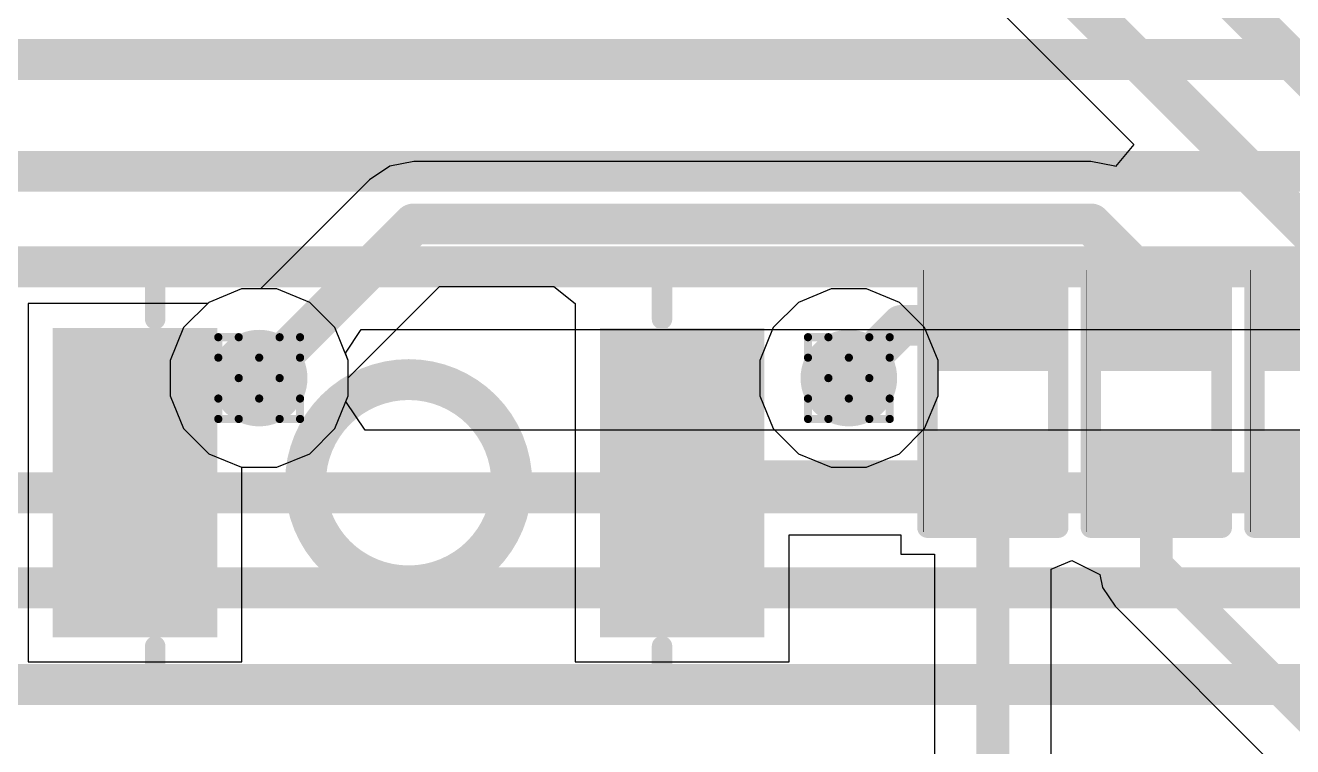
# Model space of a CAD drawing. Header units: inches. Extents: x -11 to 5379, y 0 to 5429.
# Drawn here: x 128.29 to 136.17, y 72.67 to 77.15 of the extents above; entities that cross this region are included whole.
import ezdxf

# ---------------------------------------------------------------- set-up
doc = ezdxf.new("R2010")
doc.units = ezdxf.units.IN
for name, color, linetype in [('Bottom Layer', 5, 'Continuous'), ('Drill Drawing', 1, 'Continuous'), ('GND', 16, 'Continuous'), ('PWR', 76, 'Continuous'), ('Top Layer', 1, 'Continuous'), ('Top Overlay', 2, 'Continuous'), ('Top Paste', 8, 'Continuous'), ('Top Solder', 216, 'Continuous'), ('Via Holes', 16, 'Continuous')]:
    doc.layers.add(name, color=color, linetype=linetype)

# ---------------------------------------------------------------- blocks, each defined once
blk = doc.blocks.new('B3U_1000P_187')
at = {"layer": 'Top Layer'}
for points in [[(-2.11, 0.86), (-1.29, 0.86), (-1.29, -0.86), (-2.11, -0.86)], [(1.29, 0.86), (2.11, 0.86), (2.11, -0.86), (1.29, -0.86)]]:
    blk.add_hatch(color=1, dxfattribs=at).paths.add_polyline_path(points)
at = {"layer": 'Top Paste'}
for points in [[(-2.11, 0.86), (-1.29, 0.86), (-1.29, -0.86), (-2.11, -0.86)], [(1.29, 0.86), (2.11, 0.86), (2.11, -0.86), (1.29, -0.86)]]:
    blk.add_hatch(color=8, dxfattribs=at).paths.add_polyline_path(points)
at = {"layer": 'Top Solder'}
for points in [[(-2.2116, 0.9616), (-1.1884, 0.9616), (-1.1884, -0.9616), (-2.2116, -0.9616)], [(1.1884, 0.9616), (2.2116, 0.9616), (2.2116, -0.9616), (1.1884, -0.9616)]]:
    blk.add_hatch(color=216, dxfattribs=at).paths.add_polyline_path(points)
at = {"layer": 'Top Overlay'}
for points in [[(-1.5748, 1.2954, 0.127, 0.127, 0), (-1.5748, 1.016, 0.127, 0.127, 0)], [(1.5748, 1.2954, 0.127, 0.127, 0), (-1.5748, 1.2954, 0.127, 0.127, 0)], [(1.5748, 1.2954, 0.127, 0.127, 0), (1.5748, 1.016, 0.127, 0.127, 0)], [(-1.5748, -1.016, 0.127, 0.127, 0), (-1.5748, -1.2954, 0.127, 0.127, 0)], [(1.5748, -1.016, 0.127, 0.127, 0), (1.5748, -1.2954, 0.127, 0.127, 0)], [(1.5748, -1.2954, 0.127, 0.127, 0), (-1.5748, -1.2954, 0.127, 0.127, 0)]]:
    blk.add_lwpolyline(points, format="xyseb", dxfattribs=at)
for points in [[(-1.6065, 1.2954, 0.0635, 0.0635, 1), (-1.5431, 1.2954, 0.0635, 0.0635, 1)], [(-1.6065, 1.2954, 0.0635, 0.0635, 1), (-1.5431, 1.2954, 0.0635, 0.0635, 1)], [(1.5431, 1.2954, 0.0635, 0.0635, 1), (1.6066, 1.2954, 0.0635, 0.0635, 1)], [(1.5431, 1.2954, 0.0635, 0.0635, 1), (1.6066, 1.2954, 0.0635, 0.0635, 1)], [(-1.6065, 1.016, 0.0635, 0.0635, 1), (-1.5431, 1.016, 0.0635, 0.0635, 1)], [(1.5431, 1.016, 0.0635, 0.0635, 1), (1.6066, 1.016, 0.0635, 0.0635, 1)], [(0.6411, 0, 0.254, 0.254, 1), (-0.6411, 0, 0.254, 0.254, 1)], [(-0.7046, 0, 0.127, 0.127, 1), (-0.5776, 0, 0.127, 0.127, 1)], [(0.5776, 0, 0.127, 0.127, 1), (0.7046, 0, 0.127, 0.127, 1)], [(-1.6065, -1.016, 0.0635, 0.0635, 1), (-1.5431, -1.016, 0.0635, 0.0635, 1)], [(1.5431, -1.016, 0.0635, 0.0635, 1), (1.6066, -1.016, 0.0635, 0.0635, 1)], [(-1.6065, -1.2954, 0.0635, 0.0635, 1), (-1.5431, -1.2954, 0.0635, 0.0635, 1)], [(-1.6065, -1.2954, 0.0635, 0.0635, 1), (-1.5431, -1.2954, 0.0635, 0.0635, 1)], [(1.5431, -1.2954, 0.0635, 0.0635, 1), (1.6066, -1.2954, 0.0635, 0.0635, 1)], [(1.5431, -1.2954, 0.0635, 0.0635, 1), (1.6066, -1.2954, 0.0635, 0.0635, 1)]]:
    blk.add_lwpolyline(points, format="xyseb", close=True, dxfattribs=at)
blk = doc.blocks.new('R___0402_413')
at = {"layer": 'Top Layer'}
for points in [[(-0.6985, -0.3175), (-0.6985, 0.3175), (-0.2413, 0.3175), (-0.2413, -0.3175)], [(0.2413, -0.3175), (0.2413, 0.3175), (0.6985, 0.3175), (0.6985, -0.3175)]]:
    blk.add_hatch(color=1, dxfattribs=at).paths.add_polyline_path(points)
at = {"layer": 'Top Paste'}
for points in [[(-0.6985, -0.3175), (-0.6985, 0.3175), (-0.2413, 0.3175), (-0.2413, -0.3175)], [(0.2413, -0.3175), (0.2413, 0.3175), (0.6985, 0.3175), (0.6985, -0.3175)]]:
    blk.add_hatch(color=8, dxfattribs=at).paths.add_polyline_path(points)
at = {"layer": 'Top Solder'}
for points in [[(-0.7535, -0.3725), (-0.7535, 0.3725), (-0.1863, 0.3725), (-0.1863, -0.3725)], [(0.1863, -0.3725), (0.1863, 0.3725), (0.7535, 0.3725), (0.7535, -0.3725)]]:
    blk.add_hatch(color=216, dxfattribs=at).paths.add_polyline_path(points)
at = {"layer": 'Top Overlay'}
for points in [[(-0.7874, -0.4064, 0.127, 0.127, 0), (-0.7874, 0.4064, 0.127, 0.127, 0)], [(0.7874, 0.4064, 0.127, 0.127, 0), (-0.7874, 0.4064, 0.127, 0.127, 0)], [(0.7874, -0.4064, 0.127, 0.127, 0), (0.7874, 0.4064, 0.127, 0.127, 0)], [(0.7874, -0.4064, 0.127, 0.127, 0), (-0.7874, -0.4064, 0.127, 0.127, 0)], [(0.8128, -0.4318, 0.00323, 0.00323, 0), (-0.8128, -0.4318, 0.00323, 0.00323, 0)]]:
    blk.add_lwpolyline(points, format="xyseb", dxfattribs=at)
for points in [[(-0.8191, 0.4064, 0.0635, 0.0635, 1), (-0.7556, 0.4064, 0.0635, 0.0635, 1)], [(-0.8191, 0.4064, 0.0635, 0.0635, 1), (-0.7556, 0.4064, 0.0635, 0.0635, 1)], [(0.7556, 0.4064, 0.0635, 0.0635, 1), (0.8191, 0.4064, 0.0635, 0.0635, 1)], [(0.7556, 0.4064, 0.0635, 0.0635, 1), (0.8191, 0.4064, 0.0635, 0.0635, 1)], [(-0.8191, -0.4064, 0.0635, 0.0635, 1), (-0.7556, -0.4064, 0.0635, 0.0635, 1)], [(-0.8191, -0.4064, 0.0635, 0.0635, 1), (-0.7556, -0.4064, 0.0635, 0.0635, 1)], [(0.7556, -0.4064, 0.0635, 0.0635, 1), (0.8191, -0.4064, 0.0635, 0.0635, 1)], [(0.7556, -0.4064, 0.0635, 0.0635, 1), (0.8191, -0.4064, 0.0635, 0.0635, 1)], [(-0.8136, -0.4318, 0.00161, 0.00161, 1), (-0.812, -0.4318, 0.00161, 0.00161, 1)], [(0.812, -0.4318, 0.00161, 0.00161, 1), (0.8136, -0.4318, 0.00161, 0.00161, 1)]]:
    blk.add_lwpolyline(points, format="xyseb", close=True, dxfattribs=at)
blk = doc.blocks.new('R___0402_422')
at = {"layer": 'Top Layer'}
for points in [[(-0.6985, -0.3175), (-0.6985, 0.3175), (-0.2413, 0.3175), (-0.2413, -0.3175)], [(0.2413, -0.3175), (0.2413, 0.3175), (0.6985, 0.3175), (0.6985, -0.3175)]]:
    blk.add_hatch(color=1, dxfattribs=at).paths.add_polyline_path(points)
at = {"layer": 'Top Paste'}
for points in [[(-0.6985, -0.3175), (-0.6985, 0.3175), (-0.2413, 0.3175), (-0.2413, -0.3175)], [(0.2413, -0.3175), (0.2413, 0.3175), (0.6985, 0.3175), (0.6985, -0.3175)]]:
    blk.add_hatch(color=8, dxfattribs=at).paths.add_polyline_path(points)
at = {"layer": 'Top Solder'}
for points in [[(-0.7535, -0.3725), (-0.7535, 0.3725), (-0.1863, 0.3725), (-0.1863, -0.3725)], [(0.1863, -0.3725), (0.1863, 0.3725), (0.7535, 0.3725), (0.7535, -0.3725)]]:
    blk.add_hatch(color=216, dxfattribs=at).paths.add_polyline_path(points)
at = {"layer": 'Top Overlay'}
for points in [[(-0.7874, -0.4064, 0.127, 0.127, 0), (-0.7874, 0.4064, 0.127, 0.127, 0)], [(0.7874, 0.4064, 0.127, 0.127, 0), (-0.7874, 0.4064, 0.127, 0.127, 0)], [(0.7874, -0.4064, 0.127, 0.127, 0), (0.7874, 0.4064, 0.127, 0.127, 0)], [(0.7874, -0.4064, 0.127, 0.127, 0), (-0.7874, -0.4064, 0.127, 0.127, 0)], [(0.8128, -0.4318, 0.00323, 0.00323, 0), (-0.8128, -0.4318, 0.00323, 0.00323, 0)]]:
    blk.add_lwpolyline(points, format="xyseb", dxfattribs=at)
for points in [[(-0.8191, 0.4064, 0.0635, 0.0635, 1), (-0.7556, 0.4064, 0.0635, 0.0635, 1)], [(-0.8191, 0.4064, 0.0635, 0.0635, 1), (-0.7556, 0.4064, 0.0635, 0.0635, 1)], [(0.7556, 0.4064, 0.0635, 0.0635, 1), (0.8191, 0.4064, 0.0635, 0.0635, 1)], [(0.7556, 0.4064, 0.0635, 0.0635, 1), (0.8191, 0.4064, 0.0635, 0.0635, 1)], [(-0.8191, -0.4064, 0.0635, 0.0635, 1), (-0.7556, -0.4064, 0.0635, 0.0635, 1)], [(-0.8191, -0.4064, 0.0635, 0.0635, 1), (-0.7556, -0.4064, 0.0635, 0.0635, 1)], [(0.7556, -0.4064, 0.0635, 0.0635, 1), (0.8191, -0.4064, 0.0635, 0.0635, 1)], [(0.7556, -0.4064, 0.0635, 0.0635, 1), (0.8191, -0.4064, 0.0635, 0.0635, 1)], [(-0.8136, -0.4318, 0.00161, 0.00161, 1), (-0.812, -0.4318, 0.00161, 0.00161, 1)], [(0.812, -0.4318, 0.00161, 0.00161, 1), (0.8136, -0.4318, 0.00161, 0.00161, 1)]]:
    blk.add_lwpolyline(points, format="xyseb", close=True, dxfattribs=at)
blk = doc.blocks.new('R___0402_425')
at = {"layer": 'Top Layer'}
for points in [[(-0.6985, -0.3175), (-0.6985, 0.3175), (-0.2413, 0.3175), (-0.2413, -0.3175)], [(0.2413, -0.3175), (0.2413, 0.3175), (0.6985, 0.3175), (0.6985, -0.3175)]]:
    blk.add_hatch(color=1, dxfattribs=at).paths.add_polyline_path(points)
at = {"layer": 'Top Paste'}
for points in [[(-0.6985, -0.3175), (-0.6985, 0.3175), (-0.2413, 0.3175), (-0.2413, -0.3175)], [(0.2413, -0.3175), (0.2413, 0.3175), (0.6985, 0.3175), (0.6985, -0.3175)]]:
    blk.add_hatch(color=8, dxfattribs=at).paths.add_polyline_path(points)
at = {"layer": 'Top Solder'}
for points in [[(-0.7535, -0.3725), (-0.7535, 0.3725), (-0.1863, 0.3725), (-0.1863, -0.3725)], [(0.1863, -0.3725), (0.1863, 0.3725), (0.7535, 0.3725), (0.7535, -0.3725)]]:
    blk.add_hatch(color=216, dxfattribs=at).paths.add_polyline_path(points)
at = {"layer": 'Top Overlay'}
for points in [[(-0.7874, -0.4064, 0.127, 0.127, 0), (-0.7874, 0.4064, 0.127, 0.127, 0)], [(0.7874, 0.4064, 0.127, 0.127, 0), (-0.7874, 0.4064, 0.127, 0.127, 0)], [(0.7874, -0.4064, 0.127, 0.127, 0), (0.7874, 0.4064, 0.127, 0.127, 0)], [(0.7874, -0.4064, 0.127, 0.127, 0), (-0.7874, -0.4064, 0.127, 0.127, 0)], [(0.8128, -0.4318, 0.00323, 0.00323, 0), (-0.8128, -0.4318, 0.00323, 0.00323, 0)]]:
    blk.add_lwpolyline(points, format="xyseb", dxfattribs=at)
for points in [[(-0.8191, 0.4064, 0.0635, 0.0635, 1), (-0.7556, 0.4064, 0.0635, 0.0635, 1)], [(-0.8191, 0.4064, 0.0635, 0.0635, 1), (-0.7556, 0.4064, 0.0635, 0.0635, 1)], [(0.7556, 0.4064, 0.0635, 0.0635, 1), (0.8191, 0.4064, 0.0635, 0.0635, 1)], [(0.7556, 0.4064, 0.0635, 0.0635, 1), (0.8191, 0.4064, 0.0635, 0.0635, 1)], [(-0.8191, -0.4064, 0.0635, 0.0635, 1), (-0.7556, -0.4064, 0.0635, 0.0635, 1)], [(-0.8191, -0.4064, 0.0635, 0.0635, 1), (-0.7556, -0.4064, 0.0635, 0.0635, 1)], [(0.7556, -0.4064, 0.0635, 0.0635, 1), (0.8191, -0.4064, 0.0635, 0.0635, 1)], [(0.7556, -0.4064, 0.0635, 0.0635, 1), (0.8191, -0.4064, 0.0635, 0.0635, 1)], [(-0.8136, -0.4318, 0.00161, 0.00161, 1), (-0.812, -0.4318, 0.00161, 0.00161, 1)], [(0.812, -0.4318, 0.00161, 0.00161, 1), (0.8136, -0.4318, 0.00161, 0.00161, 1)]]:
    blk.add_lwpolyline(points, format="xyseb", close=True, dxfattribs=at)

msp = doc.modelspace()

# ---------------------------------------------------------------- hatches: boundary and pattern name
at = {"layer": 'Bottom Layer'}
h = msp.add_hatch(color=5, dxfattribs=at)
edge = h.paths.add_edge_path()
edge.add_arc((129.7432, 74.958), 0.3, 0, 360)
h = msp.add_hatch(color=5, dxfattribs=at)
edge = h.paths.add_edge_path()
edge.add_arc((133.4077, 74.958), 0.3, 0, 360)
at = {"layer": 'GND'}
h = msp.add_hatch(color=16, dxfattribs=at)
edge = h.paths.add_edge_path()
edge.add_arc((129.7432, 74.958), 0.3, 0, 360)
h = msp.add_hatch(color=16, dxfattribs=at)
edge = h.paths.add_edge_path()
edge.add_arc((133.4077, 74.958), 0.3, 0, 360)
at = {"layer": 'PWR'}
h = msp.add_hatch(color=76, dxfattribs=at)
edge = h.paths.add_edge_path()
edge.add_arc((129.7432, 74.958), 0.3, 0, 360)
h = msp.add_hatch(color=76, dxfattribs=at)
edge = h.paths.add_edge_path()
edge.add_arc((133.4077, 74.958), 0.3, 0, 360)
at = {"layer": 'Top Layer'}
h = msp.add_hatch(color=1, dxfattribs=at)
edge = h.paths.add_edge_path()
edge.add_arc((129.7432, 74.958), 0.3, 0, 360)
h = msp.add_hatch(color=1, dxfattribs=at)
edge = h.paths.add_edge_path()
edge.add_arc((133.4077, 74.958), 0.3, 0, 360)
at = {"layer": 'Via Holes'}
h = msp.add_hatch(color=7, dxfattribs=at)
edge = h.paths.add_edge_path()
edge.add_arc((129.7432, 74.958), 0.15, 0, 360)
h = msp.add_hatch(color=7, dxfattribs=at)
edge = h.paths.add_edge_path()
edge.add_arc((133.4077, 74.958), 0.15, 0, 360)

# ---------------------------------------------------------------- linework, layer by layer
at = {"layer": 'Bottom Layer'}
for p, q in [((130.2789, 75.1125), (130.3776, 75.2603)), ((130.3776, 75.2603), (142.1156, 75.2603)), ((130.2972, 75.0682), (130.2789, 75.1125)), ((130.2972, 74.8478), (130.2972, 75.0682)), ((130.2822, 74.8117), (130.2972, 74.8478)), ((130.401, 74.6339), (130.2822, 74.8117)), ((142.9045, 74.6339), (130.401, 74.6339))]:
    msp.add_line(p, q, dxfattribs=at)
for points in [[(119.9735, 76.9378, 0.254, 0.254, 0), (140.3984, 76.9378, 0.254, 0.254, 0)], [(120.2301, 76.2431, 0.254, 0.254, 0), (140.7197, 76.2431, 0.254, 0.254, 0)], [(120.6048, 75.6488, 0.254, 0.254, 0), (142.1156, 75.6488, 0.254, 0.254, 0)], [(122.9563, 74.2454, 0.254, 0.254, 0), (143.0654, 74.2454, 0.254, 0.254, 0)], [(123.2073, 73.6543, 0.254, 0.254, 0), (147.5542, 73.6543, 0.254, 0.254, 0)], [(123.41, 73.0542, 0.254, 0.254, 0), (147.9702, 73.0542, 0.254, 0.254, 0)]]:
    msp.add_lwpolyline(points, format="xyseb", dxfattribs=at)
at = {"layer": 'Drill Drawing'}
for points in [[(129.4892, 75.085, 0.0508, 0.0508, 0), (129.4892, 75.212, 0.0508, 0.0508, 0)], [(129.4892, 75.212, 0.0508, 0.0508, 0), (129.6162, 75.212, 0.0508, 0.0508, 0)], [(129.6162, 75.212, 0.0508, 0.0508, 0), (129.7432, 75.085, 0.0508, 0.0508, 0)], [(129.7432, 75.085, 0.0508, 0.0508, 0), (129.8702, 75.212, 0.0508, 0.0508, 0)], [(129.8702, 75.212, 0.0508, 0.0508, 0), (129.9972, 75.212, 0.0508, 0.0508, 0)], [(129.9972, 75.085, 0.0508, 0.0508, 0), (129.9972, 75.212, 0.0508, 0.0508, 0)], [(133.1537, 75.085, 0.0508, 0.0508, 0), (133.1537, 75.212, 0.0508, 0.0508, 0)], [(133.1537, 75.212, 0.0508, 0.0508, 0), (133.2807, 75.212, 0.0508, 0.0508, 0)], [(133.2807, 75.212, 0.0508, 0.0508, 0), (133.4077, 75.085, 0.0508, 0.0508, 0)], [(133.4077, 75.085, 0.0508, 0.0508, 0), (133.5347, 75.212, 0.0508, 0.0508, 0)], [(133.5347, 75.212, 0.0508, 0.0508, 0), (133.6617, 75.212, 0.0508, 0.0508, 0)], [(133.6617, 75.085, 0.0508, 0.0508, 0), (133.6617, 75.212, 0.0508, 0.0508, 0)], [(129.4892, 75.085, 0.0508, 0.0508, 0), (129.6162, 74.958, 0.0508, 0.0508, 0)], [(129.8702, 74.958, 0.0508, 0.0508, 0), (129.9972, 75.085, 0.0508, 0.0508, 0)], [(133.1537, 75.085, 0.0508, 0.0508, 0), (133.2807, 74.958, 0.0508, 0.0508, 0)], [(133.5347, 74.958, 0.0508, 0.0508, 0), (133.6617, 75.085, 0.0508, 0.0508, 0)], [(129.4892, 74.831, 0.0508, 0.0508, 0), (129.6162, 74.958, 0.0508, 0.0508, 0)], [(129.8702, 74.958, 0.0508, 0.0508, 0), (129.9972, 74.831, 0.0508, 0.0508, 0)], [(133.1537, 74.831, 0.0508, 0.0508, 0), (133.2807, 74.958, 0.0508, 0.0508, 0)], [(133.5347, 74.958, 0.0508, 0.0508, 0), (133.6617, 74.831, 0.0508, 0.0508, 0)], [(129.4892, 74.704, 0.0508, 0.0508, 0), (129.4892, 74.831, 0.0508, 0.0508, 0)], [(129.6162, 74.704, 0.0508, 0.0508, 0), (129.7432, 74.831, 0.0508, 0.0508, 0)], [(129.7432, 74.831, 0.0508, 0.0508, 0), (129.8702, 74.704, 0.0508, 0.0508, 0)], [(129.9972, 74.704, 0.0508, 0.0508, 0), (129.9972, 74.831, 0.0508, 0.0508, 0)], [(133.1537, 74.704, 0.0508, 0.0508, 0), (133.1537, 74.831, 0.0508, 0.0508, 0)], [(133.2807, 74.704, 0.0508, 0.0508, 0), (133.4077, 74.831, 0.0508, 0.0508, 0)], [(133.4077, 74.831, 0.0508, 0.0508, 0), (133.5347, 74.704, 0.0508, 0.0508, 0)], [(133.6617, 74.704, 0.0508, 0.0508, 0), (133.6617, 74.831, 0.0508, 0.0508, 0)], [(129.4892, 74.704, 0.0508, 0.0508, 0), (129.6162, 74.704, 0.0508, 0.0508, 0)], [(129.8702, 74.704, 0.0508, 0.0508, 0), (129.9972, 74.704, 0.0508, 0.0508, 0)], [(133.1537, 74.704, 0.0508, 0.0508, 0), (133.2807, 74.704, 0.0508, 0.0508, 0)], [(133.5347, 74.704, 0.0508, 0.0508, 0), (133.6617, 74.704, 0.0508, 0.0508, 0)]]:
    msp.add_lwpolyline(points, format="xyseb", dxfattribs=at)
for points in [[(129.4765, 75.212, 0.0254, 0.0254, 1), (129.5019, 75.212, 0.0254, 0.0254, 1)], [(129.4765, 75.212, 0.0254, 0.0254, 1), (129.5019, 75.212, 0.0254, 0.0254, 1)], [(129.6035, 75.212, 0.0254, 0.0254, 1), (129.6289, 75.212, 0.0254, 0.0254, 1)], [(129.6035, 75.212, 0.0254, 0.0254, 1), (129.6289, 75.212, 0.0254, 0.0254, 1)], [(129.8575, 75.212, 0.0254, 0.0254, 1), (129.8829, 75.212, 0.0254, 0.0254, 1)], [(129.8575, 75.212, 0.0254, 0.0254, 1), (129.8829, 75.212, 0.0254, 0.0254, 1)], [(129.9845, 75.212, 0.0254, 0.0254, 1), (130.0099, 75.212, 0.0254, 0.0254, 1)], [(129.9845, 75.212, 0.0254, 0.0254, 1), (130.0099, 75.212, 0.0254, 0.0254, 1)], [(133.141, 75.212, 0.0254, 0.0254, 1), (133.1664, 75.212, 0.0254, 0.0254, 1)], [(133.141, 75.212, 0.0254, 0.0254, 1), (133.1664, 75.212, 0.0254, 0.0254, 1)], [(133.268, 75.212, 0.0254, 0.0254, 1), (133.2934, 75.212, 0.0254, 0.0254, 1)], [(133.268, 75.212, 0.0254, 0.0254, 1), (133.2934, 75.212, 0.0254, 0.0254, 1)], [(133.522, 75.212, 0.0254, 0.0254, 1), (133.5474, 75.212, 0.0254, 0.0254, 1)], [(133.522, 75.212, 0.0254, 0.0254, 1), (133.5474, 75.212, 0.0254, 0.0254, 1)], [(133.649, 75.212, 0.0254, 0.0254, 1), (133.6744, 75.212, 0.0254, 0.0254, 1)], [(133.649, 75.212, 0.0254, 0.0254, 1), (133.6744, 75.212, 0.0254, 0.0254, 1)], [(129.4765, 75.085, 0.0254, 0.0254, 1), (129.5019, 75.085, 0.0254, 0.0254, 1)], [(129.4765, 75.085, 0.0254, 0.0254, 1), (129.5019, 75.085, 0.0254, 0.0254, 1)], [(129.7305, 75.085, 0.0254, 0.0254, 1), (129.7559, 75.085, 0.0254, 0.0254, 1)], [(129.7305, 75.085, 0.0254, 0.0254, 1), (129.7559, 75.085, 0.0254, 0.0254, 1)], [(129.9845, 75.085, 0.0254, 0.0254, 1), (130.0099, 75.085, 0.0254, 0.0254, 1)], [(129.9845, 75.085, 0.0254, 0.0254, 1), (130.0099, 75.085, 0.0254, 0.0254, 1)], [(133.141, 75.085, 0.0254, 0.0254, 1), (133.1664, 75.085, 0.0254, 0.0254, 1)], [(133.141, 75.085, 0.0254, 0.0254, 1), (133.1664, 75.085, 0.0254, 0.0254, 1)], [(133.395, 75.085, 0.0254, 0.0254, 1), (133.4204, 75.085, 0.0254, 0.0254, 1)], [(133.395, 75.085, 0.0254, 0.0254, 1), (133.4204, 75.085, 0.0254, 0.0254, 1)], [(133.649, 75.085, 0.0254, 0.0254, 1), (133.6744, 75.085, 0.0254, 0.0254, 1)], [(133.649, 75.085, 0.0254, 0.0254, 1), (133.6744, 75.085, 0.0254, 0.0254, 1)], [(129.6035, 74.958, 0.0254, 0.0254, 1), (129.6289, 74.958, 0.0254, 0.0254, 1)], [(129.6035, 74.958, 0.0254, 0.0254, 1), (129.6289, 74.958, 0.0254, 0.0254, 1)], [(129.8575, 74.958, 0.0254, 0.0254, 1), (129.8829, 74.958, 0.0254, 0.0254, 1)], [(129.8575, 74.958, 0.0254, 0.0254, 1), (129.8829, 74.958, 0.0254, 0.0254, 1)], [(133.268, 74.958, 0.0254, 0.0254, 1), (133.2934, 74.958, 0.0254, 0.0254, 1)], [(133.268, 74.958, 0.0254, 0.0254, 1), (133.2934, 74.958, 0.0254, 0.0254, 1)], [(133.522, 74.958, 0.0254, 0.0254, 1), (133.5474, 74.958, 0.0254, 0.0254, 1)], [(133.522, 74.958, 0.0254, 0.0254, 1), (133.5474, 74.958, 0.0254, 0.0254, 1)], [(129.4765, 74.831, 0.0254, 0.0254, 1), (129.5019, 74.831, 0.0254, 0.0254, 1)], [(129.4765, 74.831, 0.0254, 0.0254, 1), (129.5019, 74.831, 0.0254, 0.0254, 1)], [(129.7305, 74.831, 0.0254, 0.0254, 1), (129.7559, 74.831, 0.0254, 0.0254, 1)], [(129.7305, 74.831, 0.0254, 0.0254, 1), (129.7559, 74.831, 0.0254, 0.0254, 1)], [(129.9845, 74.831, 0.0254, 0.0254, 1), (130.0099, 74.831, 0.0254, 0.0254, 1)], [(129.9845, 74.831, 0.0254, 0.0254, 1), (130.0099, 74.831, 0.0254, 0.0254, 1)], [(133.141, 74.831, 0.0254, 0.0254, 1), (133.1664, 74.831, 0.0254, 0.0254, 1)], [(133.141, 74.831, 0.0254, 0.0254, 1), (133.1664, 74.831, 0.0254, 0.0254, 1)], [(133.395, 74.831, 0.0254, 0.0254, 1), (133.4204, 74.831, 0.0254, 0.0254, 1)], [(133.395, 74.831, 0.0254, 0.0254, 1), (133.4204, 74.831, 0.0254, 0.0254, 1)], [(133.649, 74.831, 0.0254, 0.0254, 1), (133.6744, 74.831, 0.0254, 0.0254, 1)], [(133.649, 74.831, 0.0254, 0.0254, 1), (133.6744, 74.831, 0.0254, 0.0254, 1)], [(129.4765, 74.704, 0.0254, 0.0254, 1), (129.5019, 74.704, 0.0254, 0.0254, 1)], [(129.4765, 74.704, 0.0254, 0.0254, 1), (129.5019, 74.704, 0.0254, 0.0254, 1)], [(129.6035, 74.704, 0.0254, 0.0254, 1), (129.6289, 74.704, 0.0254, 0.0254, 1)], [(129.6035, 74.704, 0.0254, 0.0254, 1), (129.6289, 74.704, 0.0254, 0.0254, 1)], [(129.8575, 74.704, 0.0254, 0.0254, 1), (129.8829, 74.704, 0.0254, 0.0254, 1)], [(129.8575, 74.704, 0.0254, 0.0254, 1), (129.8829, 74.704, 0.0254, 0.0254, 1)], [(129.9845, 74.704, 0.0254, 0.0254, 1), (130.0099, 74.704, 0.0254, 0.0254, 1)], [(129.9845, 74.704, 0.0254, 0.0254, 1), (130.0099, 74.704, 0.0254, 0.0254, 1)], [(133.141, 74.704, 0.0254, 0.0254, 1), (133.1664, 74.704, 0.0254, 0.0254, 1)], [(133.141, 74.704, 0.0254, 0.0254, 1), (133.1664, 74.704, 0.0254, 0.0254, 1)], [(133.268, 74.704, 0.0254, 0.0254, 1), (133.2934, 74.704, 0.0254, 0.0254, 1)], [(133.268, 74.704, 0.0254, 0.0254, 1), (133.2934, 74.704, 0.0254, 0.0254, 1)], [(133.522, 74.704, 0.0254, 0.0254, 1), (133.5474, 74.704, 0.0254, 0.0254, 1)], [(133.522, 74.704, 0.0254, 0.0254, 1), (133.5474, 74.704, 0.0254, 0.0254, 1)], [(133.649, 74.704, 0.0254, 0.0254, 1), (133.6744, 74.704, 0.0254, 0.0254, 1)], [(133.649, 74.704, 0.0254, 0.0254, 1), (133.6744, 74.704, 0.0254, 0.0254, 1)]]:
    msp.add_lwpolyline(points, format="xyseb", close=True, dxfattribs=at)
at = {"layer": 'GND'}
for p, q in [((129.633, 75.512), (129.4294, 75.4277)), ((129.8534, 75.512), (129.633, 75.512)), ((130.057, 75.4277), (129.8534, 75.512)), ((129.4294, 75.4277), (129.2735, 75.2718)), ((130.2129, 75.2718), (130.057, 75.4277)), ((129.2735, 75.2718), (129.1892, 75.0682)), ((130.2972, 75.0682), (130.2129, 75.2718)), ((129.1892, 75.0682), (129.1892, 74.8478)), ((130.2972, 74.8478), (130.2972, 75.0682)), ((129.1892, 74.8478), (129.2735, 74.6442)), ((130.2129, 74.6442), (130.2972, 74.8478)), ((129.2735, 74.6442), (129.4294, 74.4883)), ((130.057, 74.4883), (130.2129, 74.6442)), ((129.4294, 74.4883), (129.633, 74.404)), ((129.8534, 74.404), (130.057, 74.4883)), ((129.633, 74.404), (129.8534, 74.404))]:
    msp.add_line(p, q, dxfattribs=at)
at = {"layer": 'PWR'}
for p, q in [((133.2975, 75.512), (133.0938, 75.4277)), ((133.5179, 75.512), (133.2975, 75.512)), ((133.7215, 75.4277), (133.5179, 75.512)), ((133.0938, 75.4277), (132.938, 75.2718)), ((133.8773, 75.2718), (133.7215, 75.4277)), ((132.938, 75.2718), (132.8537, 75.0682)), ((133.9617, 75.0682), (133.8773, 75.2718)), ((132.8537, 75.0682), (132.8537, 74.8478)), ((133.9617, 74.8478), (133.9617, 75.0682)), ((132.8537, 74.8478), (132.938, 74.6442)), ((133.8773, 74.6442), (133.9617, 74.8478)), ((132.938, 74.6442), (133.0938, 74.4883)), ((133.7215, 74.4883), (133.8773, 74.6442)), ((133.0938, 74.4883), (133.2975, 74.404)), ((133.5179, 74.404), (133.7215, 74.4883)), ((133.2975, 74.404), (133.5179, 74.404))]:
    msp.add_line(p, q, dxfattribs=at)
at = {"layer": 'Top Layer'}
for p, q in [((134.1826, 77.4059), (135.1783, 76.4102)), ((135.1783, 76.4102), (135.0649, 76.2721)), ((130.555, 76.2747), (130.4289, 76.1905)), ((130.7036, 76.3043), (130.555, 76.2747)), ((134.9124, 76.3043), (130.7036, 76.3043)), ((135.061, 76.2747), (134.9124, 76.3043)), ((135.0649, 76.2721), (135.061, 76.2747)), ((130.4289, 76.1905), (129.7504, 75.512)), ((130.2972, 74.96), (130.8645, 75.5273)), ((130.8645, 75.5273), (131.5738, 75.5273)), ((131.5738, 75.5273), (131.7078, 75.4217)), ((129.633, 75.512), (129.4294, 75.4277)), ((129.7504, 75.512), (129.633, 75.512)), ((129.4234, 75.4217), (128.3078, 75.4217)), ((128.3078, 75.4217), (128.3078, 73.1937)), ((129.4294, 75.4277), (129.4234, 75.4217)), ((131.7078, 75.4217), (131.7078, 73.1937)), ((130.2972, 74.8478), (130.2972, 74.96)), ((130.2129, 74.6442), (130.2972, 74.8478)), ((130.057, 74.4883), (130.2129, 74.6442)), ((129.8534, 74.404), (130.057, 74.4883)), ((129.6358, 73.1937), (129.6358, 74.404)), ((129.6358, 74.404), (129.8534, 74.404)), ((133.0358, 73.1937), (133.0358, 73.9832)), ((133.0358, 73.9832), (133.7309, 73.9832)), ((133.7309, 73.9832), (133.7309, 73.8632)), ((133.7309, 73.8632), (133.9398, 73.8632)), ((133.9398, 73.8632), (133.9398, 65.8037)), ((134.665, 73.7697), (134.794, 73.8249)), ((134.794, 73.8249), (134.9674, 73.7383)), ((134.665, 65.9538), (134.665, 73.7697)), ((134.9674, 73.7383), (134.9834, 73.6576)), ((134.9834, 73.6576), (135.062, 73.54)), ((135.062, 73.54), (139.5598, 69.0422)), ((128.3078, 73.1937), (129.6358, 73.1937)), ((131.7078, 73.1937), (133.0358, 73.1937))]:
    msp.add_line(p, q, dxfattribs=at)
for points in [[(134.4573, 77.6806, 0.254, 0.254, 0), (136.3344, 75.8035, 0.254, 0.254, 0)], [(135.509, 77.5892, 0.254, 0.254, 0), (137.3504, 75.7478, 0.254, 0.254, 0)], [(129.7432, 74.9554, 0.254, 0.254, 0), (130.7036, 75.9158, 0.254, 0.254, 0)], [(130.7036, 75.9158, 0.254, 0.254, 0), (134.9124, 75.9158, 0.254, 0.254, 0)], [(134.9124, 75.9158, 0.254, 0.254, 0), (135.1279, 75.7003, 0.254, 0.254, 0)], [(135.1279, 75.3872, 0.254, 0.254, 0), (135.1279, 75.7003, 0.254, 0.254, 0)], [(135.1279, 75.3872, 0.254, 0.254, 0), (135.2295, 75.2856, 0.254, 0.254, 0)], [(133.4077, 74.958, 0.254, 0.254, 0), (133.7353, 75.2856, 0.254, 0.254, 0)], [(133.7353, 75.2856, 0.254, 0.254, 0), (134.3024, 75.2856, 0.254, 0.254, 0)], [(135.2295, 75.2856, 0.254, 0.254, 0), (135.3184, 75.2856, 0.254, 0.254, 0)], [(128.9718, 74.6724, 0.254, 0.254, 0), (129.2548, 74.9554, 0.254, 0.254, 0)], [(129.2548, 74.9554, 0.254, 0.254, 0), (129.7432, 74.9554, 0.254, 0.254, 0)], [(128.9718, 74.3077, 0.254, 0.254, 0), (128.9718, 74.6724, 0.254, 0.254, 0)], [(132.3718, 74.3077, 0.2032, 0.2032, 0), (132.4099, 74.3458, 0.2032, 0.2032, 0)], [(132.4099, 74.3458, 0.2032, 0.2032, 0), (134.3024, 74.3458, 0.2032, 0.2032, 0)], [(134.3024, 65.8036, 0.2032, 0.2032, 0), (134.3024, 74.3458, 0.2032, 0.2032, 0)], [(135.3184, 73.7963, 0.2032, 0.2032, 0), (135.3184, 74.3458, 0.2032, 0.2032, 0)], [(135.3184, 73.7963, 0.2032, 0.2032, 0), (140.0478, 69.0669, 0.2032, 0.2032, 0)]]:
    msp.add_lwpolyline(points, format="xyseb", dxfattribs=at)
for points in [[(130.6401, 75.9158, 0.127, 0.127, 1), (130.7671, 75.9158, 0.127, 0.127, 1)], [(130.6401, 75.9158, 0.127, 0.127, 1), (130.7671, 75.9158, 0.127, 0.127, 1)], [(134.8489, 75.9158, 0.127, 0.127, 1), (134.9759, 75.9158, 0.127, 0.127, 1)], [(134.8489, 75.9158, 0.127, 0.127, 1), (134.9759, 75.9158, 0.127, 0.127, 1)], [(135.0644, 75.7003, 0.127, 0.127, 1), (135.1914, 75.7003, 0.127, 0.127, 1)], [(135.0644, 75.7003, 0.127, 0.127, 1), (135.1914, 75.7003, 0.127, 0.127, 1)], [(135.0644, 75.3872, 0.127, 0.127, 1), (135.1914, 75.3872, 0.127, 0.127, 1)], [(135.0644, 75.3872, 0.127, 0.127, 1), (135.1914, 75.3872, 0.127, 0.127, 1)], [(133.6718, 75.2856, 0.127, 0.127, 1), (133.7988, 75.2856, 0.127, 0.127, 1)], [(133.6718, 75.2856, 0.127, 0.127, 1), (133.7988, 75.2856, 0.127, 0.127, 1)], [(134.2389, 75.2856, 0.127, 0.127, 1), (134.3659, 75.2856, 0.127, 0.127, 1)], [(135.166, 75.2856, 0.127, 0.127, 1), (135.293, 75.2856, 0.127, 0.127, 1)], [(135.166, 75.2856, 0.127, 0.127, 1), (135.293, 75.2856, 0.127, 0.127, 1)], [(135.2549, 75.2856, 0.127, 0.127, 1), (135.3819, 75.2856, 0.127, 0.127, 1)], [(129.1913, 74.9554, 0.127, 0.127, 1), (129.3183, 74.9554, 0.127, 0.127, 1)], [(129.1913, 74.9554, 0.127, 0.127, 1), (129.3183, 74.9554, 0.127, 0.127, 1)], [(129.6797, 74.9554, 0.127, 0.127, 1), (129.8067, 74.9554, 0.127, 0.127, 1)], [(129.6797, 74.9554, 0.127, 0.127, 1), (129.8067, 74.9554, 0.127, 0.127, 1)], [(133.3442, 74.958, 0.127, 0.127, 1), (133.4712, 74.958, 0.127, 0.127, 1)], [(128.9083, 74.6724, 0.127, 0.127, 1), (129.0353, 74.6724, 0.127, 0.127, 1)], [(128.9083, 74.6724, 0.127, 0.127, 1), (129.0353, 74.6724, 0.127, 0.127, 1)], [(128.9083, 74.3077, 0.127, 0.127, 1), (129.0353, 74.3077, 0.127, 0.127, 1)], [(132.3591, 74.3458, 0.1016, 0.1016, 1), (132.4607, 74.3458, 0.1016, 0.1016, 1)], [(132.3591, 74.3458, 0.1016, 0.1016, 1), (132.4607, 74.3458, 0.1016, 0.1016, 1)], [(134.2516, 74.3458, 0.1016, 0.1016, 1), (134.3532, 74.3458, 0.1016, 0.1016, 1)], [(134.2516, 74.3458, 0.1016, 0.1016, 1), (134.3532, 74.3458, 0.1016, 0.1016, 1)], [(135.2676, 74.3458, 0.1016, 0.1016, 1), (135.3692, 74.3458, 0.1016, 0.1016, 1)], [(132.321, 74.3077, 0.1016, 0.1016, 1), (132.4226, 74.3077, 0.1016, 0.1016, 1)], [(135.2676, 73.7963, 0.1016, 0.1016, 1), (135.3692, 73.7963, 0.1016, 0.1016, 1)], [(135.2676, 73.7963, 0.1016, 0.1016, 1), (135.3692, 73.7963, 0.1016, 0.1016, 1)]]:
    msp.add_lwpolyline(points, format="xyseb", close=True, dxfattribs=at)

# ---------------------------------------------------------------- block references
for name, p, rotation in [('B3U_1000P_187', (130.6718, 74.3077), 180), ('R___0402_425', (134.3024, 74.8157), 270), ('R___0402_422', (135.3184, 74.8157), 270), ('R___0402_413', (136.3344, 74.8157), 270)]:
    msp.add_blockref(name, p, dxfattribs=dict(rotation=rotation))

doc.saveas('drawing.dxf')
